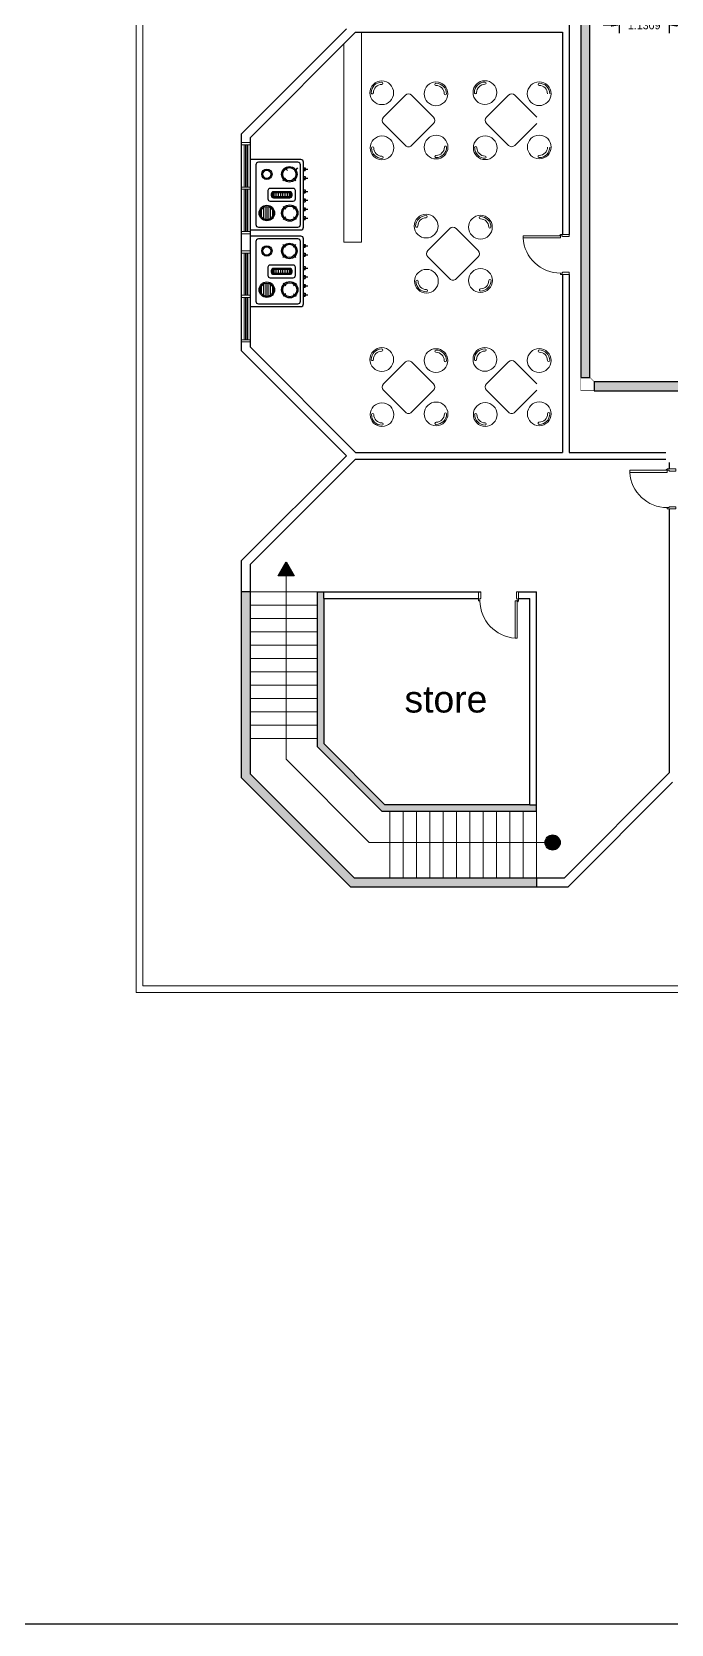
# Model space of a CAD drawing. Extents: x -3700 to 3801, y 313 to 399.
# Drawn here: x 2.98 to 17.37, y 312.72 to 348.53 of the extents above; entities that cross this region are included whole.
import ezdxf
from ezdxf import colors
from ezdxf.entities.mleader import LeaderData, LeaderLine
from ezdxf.math import Vec2, Vec3

# ---------------------------------------------------------------- set-up
doc = ezdxf.new("R2010")
doc.units = 0
doc.header["$LTSCALE"] = 0.15
doc.layers.get('0').update_dxf_attribs({"color": 252})
doc.layers.get('Defpoints').update_dxf_attribs({"color": 252})
for name, color, linetype in [('0 sockets', 252, 'Continuous'), ('0 sound', 252, 'Continuous'), ('0 WIRINF', 2, 'Continuous'), ('bound', 252, 'Continuous'), ('CIRCUIT_PRO_LAYER', 7, 'Continuous'), ('CPTOOLS-TRAY', 1, 'Continuous'), ('d1', 252, 'Continuous'), ('FIX', 252, 'Continuous')]:
    doc.layers.add(name, color=color, linetype=linetype)
for name, color, linetype, lineweight in [('anal', 252, 'Continuous', 20), ('DOOR', 252, 'Continuous', 20), ('elev', 252, 'Continuous', 9), ('FUR', 252, 'Continuous', 9), ('wall', 252, 'Continuous', 30)]:
    doc.layers.add(name, color=color, linetype=linetype, lineweight=lineweight)
doc.dimstyles.get("Standard").update_dxf_attribs({"dimtxt": 0.18, "dimasz": 0.18, "dimexe": 0.18, "dimexo": 0.0625, "dimgap": 0.09, "dimtad": 0, "dimtih": 1, "dimtoh": 1, "dimdec": 4, "dimzin": 0, "dimdsep": 46, "dimtxsty": 'Standard', "dimcen": 0.09, "dimadec": 0, "dimazin": 0, "dimtfac": 1, "dimtdec": 4, "dimtofl": 0, "dimtmove": 0, "dimatfit": 3, "dimfxl": 1, "dimtolj": 1, "dimtzin": 0, "dimarcsym": 0})

# ---------------------------------------------------------------- blocks, each defined once
blk = doc.blocks.new('D90')
at = {"layer": 'DOOR'}
for points in [[(0.03, 0.2), (0.03, 1.04), (0.078, 1.04), (0.078, 0.2)], [(0.03, 0.2), (0, 0.2), (0, 0), (0.05, 0), (0.05, 0.15), (0.03, 0.15)], [(0.87, 0.2), (0.9, 0.2), (0.9, 0), (0.85, 0), (0.85, 0.15), (0.87, 0.15)]]:
    blk.add_lwpolyline(points, close=True, dxfattribs=at)
blk.add_circle((0.02, 0.21), 0.01, dxfattribs=at)
blk.add_arc((0.025, 0.197), 0.845, 0.2218, 86.3889, dxfattribs=at)
blk = doc.blocks.new('*X25')
at = {"color": 0}
for p, q in [((0.125, 0.561), (0.125, 0.644)), ((0.15, 0.538), (0.15, 0.667)), ((0.175, 0.529), (0.175, 0.676)), ((0.2, 0.529), (0.2, 0.676)), ((0.225, 0.538), (0.225, 0.667)), ((0.25, 0.562), (0.25, 0.643))]:
    blk.add_line(p, q, dxfattribs=at)
blk = doc.blocks.new('ARCH')
at = {"layer": 'd1'}
for points in [[(8.7, 336.614), (8.519, 336.3), (8.881, 336.3)], [(14.87, 330.3, 1), (14.53, 330.3, 1)]]:
    blk.add_hatch(color=256, dxfattribs=at).paths.add_polyline_path(points)
at = {"layer": 'wall'}
h = blk.add_hatch(color=256, dxfattribs=at)
h.paths.add_polyline_path([(14.337, 331), (14.337, 331.15), (14.187, 331.15), (10.925, 331.15), (9.55, 332.525), (9.55, 335.787), (9.55, 335.937), (9.4, 335.937), (9.4, 332.463), (10.863, 331)], flags=17)
h.paths.add_polyline_path([(14.337, 329.4), (14.337, 329.5), (10.241, 329.5), (7.9, 331.841), (7.9, 335.937), (7.8, 335.937), (7.8, 331.659), (10.059, 329.4)])
h.paths.add_polyline_path([(10.059, 329.4), (10.159, 329.3), (14.337, 329.3), (14.337, 329.4)])
h.paths.add_polyline_path([(7.7, 331.759), (7.8, 331.659), (7.8, 335.937), (7.7, 335.937)])
at = {"layer": 'anal'}
for p, q in [((5.325, 326.925), (5.325, 377.4)), ((5.475, 327.075), (5.475, 368.325)), ((7.8, 346.042), (7.7, 346.042)), ((7.7, 345.992), (7.9, 345.992)), ((7.76, 345.042), (7.76, 345.992)), ((7.785, 345.042), (7.785, 345.992)), ((7.8, 346.042), (7.9, 346.042)), ((7.8, 345.992), (7.9, 345.992)), ((7.815, 345.042), (7.815, 345.992)), ((7.84, 345.042), (7.84, 345.992)), ((7.7, 345.042), (7.9, 345.042)), ((7.7, 344.992), (7.9, 344.992)), ((7.76, 344.042), (7.76, 344.992)), ((7.785, 344.042), (7.785, 344.992)), ((7.815, 344.042), (7.815, 344.992)), ((7.84, 344.042), (7.84, 344.992)), ((7.9, 345.042), (7.9, 344.992)), ((7.7, 344.042), (7.9, 344.042)), ((7.8, 343.992), (7.7, 343.992)), ((7.8, 344.042), (7.9, 344.042)), ((7.8, 343.992), (7.9, 343.992)), ((7.8, 343.608), (7.7, 343.608)), ((7.7, 343.558), (7.9, 343.558)), ((7.76, 342.608), (7.76, 343.558)), ((7.785, 342.608), (7.785, 343.558)), ((7.8, 343.608), (7.9, 343.608)), ((7.8, 343.558), (7.9, 343.558)), ((7.815, 342.608), (7.815, 343.558)), ((7.84, 342.608), (7.84, 343.558)), ((7.7, 342.608), (7.9, 342.608)), ((7.7, 342.558), (7.9, 342.558)), ((7.76, 341.608), (7.76, 342.558)), ((7.785, 341.608), (7.785, 342.558)), ((7.815, 341.608), (7.815, 342.558)), ((7.84, 341.608), (7.84, 342.558)), ((7.9, 342.608), (7.9, 342.558)), ((7.7, 341.608), (7.9, 341.608)), ((7.8, 341.558), (7.7, 341.558)), ((7.8, 341.608), (7.9, 341.608)), ((7.8, 341.558), (7.9, 341.558)), ((27.525, 327.075), (5.475, 327.075)), ((28.875, 326.925), (5.325, 326.925))]:
    blk.add_line(p, q, dxfattribs=at)
at = {"layer": 'bound', "color": 2}
blk.add_lwpolyline([(91.902, 377.348), (94.426, 377.348), (94.426, 312.722), (-14.994, 312.722), (-14.994, 377.09), (94.639, 377.09)], dxfattribs=at)
at = {"layer": 'd1'}
blk.add_lwpolyline([(8.7, 336.614), (8.881, 336.3), (8.519, 336.3)], close=True, dxfattribs=at)
blk.add_circle((14.7, 330.3), 0.17, dxfattribs=at)
at = {"layer": 'elev'}
for p, q in [((8.7, 336.3), (8.7, 332.173)), ((9.4, 335.937), (7.9, 335.937)), ((9.4, 335.637), (7.9, 335.637)), ((9.4, 335.337), (7.9, 335.337)), ((9.4, 335.037), (7.9, 335.037)), ((9.4, 334.737), (7.9, 334.737)), ((9.4, 334.437), (7.9, 334.437)), ((9.4, 334.137), (7.9, 334.137)), ((9.4, 333.837), (7.9, 333.837)), ((9.4, 333.537), (7.9, 333.537)), ((9.4, 333.237), (7.9, 333.237)), ((9.4, 332.937), (7.9, 332.937)), ((9.4, 332.637), (7.9, 332.637)), ((10.573, 330.3), (8.7, 332.173)), ((11.037, 331), (11.037, 329.5)), ((11.337, 331), (11.337, 329.5)), ((11.637, 331), (11.637, 329.5)), ((11.937, 331), (11.937, 329.5)), ((12.237, 331), (12.237, 329.5)), ((12.537, 331), (12.537, 329.5)), ((12.837, 331), (12.837, 329.5)), ((13.137, 331), (13.137, 329.5)), ((13.437, 331), (13.437, 329.5)), ((13.737, 331), (13.737, 329.5)), ((14.037, 331), (14.037, 329.5)), ((14.337, 331), (14.337, 329.5)), ((14.7, 330.3), (10.573, 330.3))]:
    blk.add_line(p, q, dxfattribs=at)
at = {"layer": 'FIX', "ltscale": 1000}
for p, q in [((9.033, 345.662), (7.9, 345.662)), ((8.965, 345.6), (8.079, 345.6)), ((9.093, 344.138), (9.093, 345.602)), ((8.019, 345.54), (8.019, 344.2)), ((8.686, 345.241), (8.628, 345.182)), ((8.733, 345.417), (8.675, 345.476)), ((8.863, 345.241), (8.921, 345.182)), ((8.909, 345.417), (8.968, 345.476)), ((9.025, 344.2), (9.025, 345.54)), ((9.128, 345.476), (9.128, 345.411)), ((9.128, 345.276), (9.128, 345.211)), ((8.421, 344.91), (8.421, 344.83)), ((8.471, 344.91), (8.471, 344.83)), ((8.521, 344.91), (8.521, 344.83)), ((8.571, 344.91), (8.571, 344.83)), ((8.621, 344.91), (8.621, 344.83)), ((8.671, 344.91), (8.671, 344.83)), ((8.721, 344.91), (8.721, 344.83)), ((8.771, 344.91), (8.771, 344.83)), ((9.128, 344.976), (9.128, 344.911)), ((8.695, 344.545), (8.636, 344.604)), ((8.871, 344.545), (8.93, 344.604)), ((9.128, 344.776), (9.128, 344.711)), ((9.128, 344.576), (9.128, 344.511)), ((8.695, 344.369), (8.636, 344.31)), ((8.871, 344.369), (8.93, 344.31)), ((9.128, 344.376), (9.128, 344.311)), ((7.9, 344.078), (9.033, 344.078)), ((9.033, 343.937), (7.9, 343.937)), ((8.019, 343.816), (8.019, 342.475)), ((8.079, 344.14), (8.965, 344.14)), ((8.965, 343.876), (8.079, 343.876)), ((9.025, 342.475), (9.025, 343.816)), ((9.093, 342.414), (9.093, 343.877)), ((8.686, 343.693), (8.628, 343.751)), ((8.686, 343.516), (8.628, 343.458)), ((8.863, 343.693), (8.921, 343.751)), ((8.863, 343.516), (8.921, 343.458)), ((9.128, 343.752), (9.128, 343.687)), ((9.128, 343.552), (9.128, 343.487)), ((8.421, 343.186), (8.421, 343.106)), ((8.471, 343.186), (8.471, 343.106)), ((8.521, 343.186), (8.521, 343.106)), ((8.571, 343.186), (8.571, 343.106)), ((8.621, 343.186), (8.621, 343.106)), ((8.671, 343.186), (8.671, 343.106)), ((8.721, 343.186), (8.721, 343.106)), ((8.771, 343.186), (8.771, 343.106)), ((9.128, 343.252), (9.128, 343.187)), ((8.695, 342.821), (8.636, 342.879)), ((8.871, 342.821), (8.93, 342.879)), ((9.128, 343.052), (9.128, 342.987)), ((9.128, 342.852), (9.128, 342.787)), ((7.9, 342.354), (9.033, 342.354)), ((8.079, 342.415), (8.965, 342.415)), ((8.695, 342.644), (8.636, 342.586)), ((8.871, 342.644), (8.93, 342.586)), ((9.128, 342.652), (9.128, 342.587))]:
    blk.add_line(p, q, dxfattribs=at)
for points in [[(9.093, 345.476), (9.128, 345.476)], [(9.093, 345.444), (9.187, 345.444)], [(9.093, 345.411), (9.128, 345.411)], [(9.093, 345.276), (9.128, 345.276)], [(9.093, 345.244), (9.187, 345.244)], [(9.093, 345.211), (9.128, 345.211)], [(9.093, 344.976), (9.128, 344.976)], [(9.093, 344.944), (9.187, 344.944)], [(9.093, 344.911), (9.128, 344.911)], [(9.093, 344.776), (9.128, 344.776)], [(9.093, 344.744), (9.187, 344.744)], [(9.093, 344.711), (9.128, 344.711)], [(9.093, 344.576), (9.128, 344.576)], [(9.093, 344.544), (9.187, 344.544)], [(9.093, 344.511), (9.128, 344.511)], [(9.093, 344.376), (9.128, 344.376)], [(9.093, 344.344), (9.187, 344.344)], [(9.093, 344.311), (9.128, 344.311)], [(9.093, 343.752), (9.128, 343.752)], [(9.093, 343.719), (9.187, 343.719)], [(9.093, 343.687), (9.128, 343.687)], [(9.093, 343.552), (9.128, 343.552)], [(9.093, 343.519), (9.187, 343.519)], [(9.093, 343.487), (9.128, 343.487)], [(9.093, 343.252), (9.128, 343.252)], [(9.093, 343.219), (9.187, 343.219)], [(9.093, 343.187), (9.128, 343.187)], [(9.093, 343.052), (9.128, 343.052)], [(9.093, 343.019), (9.187, 343.019)], [(9.093, 342.987), (9.128, 342.987)], [(9.093, 342.852), (9.128, 342.852)], [(9.093, 342.819), (9.187, 342.819)], [(9.093, 342.787), (9.128, 342.787)], [(9.093, 342.652), (9.128, 342.652)], [(9.093, 342.619), (9.187, 342.619)], [(9.093, 342.587), (9.128, 342.587)]]:
    blk.add_lwpolyline(points, dxfattribs=at)
for points in [[(8.291, 344.962), (8.291, 344.777, 0.414214), (8.341, 344.727), (8.86, 344.727, 0.414214), (8.91, 344.777), (8.91, 344.962, 0.414214), (8.86, 345.012), (8.341, 345.012, 0.414214)], [(8.366, 344.887), (8.366, 344.853, 0.414214), (8.416, 344.803), (8.784, 344.803, 0.414214), (8.834, 344.853), (8.834, 344.887, 0.414214), (8.784, 344.937), (8.416, 344.937, 0.414214)], [(8.393, 344.887), (8.393, 344.853, 0.414214), (8.416, 344.83), (8.784, 344.83, 0.414214), (8.807, 344.853), (8.807, 344.887, 0.414214), (8.784, 344.91), (8.416, 344.91, 0.414214)], [(8.291, 343.238), (8.291, 343.053, 0.414214), (8.341, 343.003), (8.86, 343.003, 0.414214), (8.91, 343.053), (8.91, 343.238, 0.414214), (8.86, 343.288), (8.341, 343.288, 0.414214)], [(8.366, 343.163), (8.366, 343.129, 0.414214), (8.416, 343.079), (8.784, 343.079, 0.414214), (8.834, 343.129), (8.834, 343.163, 0.414214), (8.784, 343.213), (8.416, 343.213, 0.414214)], [(8.393, 343.163), (8.393, 343.129, 0.414214), (8.416, 343.106), (8.784, 343.106, 0.414214), (8.807, 343.129), (8.807, 343.163, 0.414214), (8.784, 343.186), (8.416, 343.186, 0.414214)]]:
    blk.add_lwpolyline(points, format="xyb", close=True, dxfattribs=at)
for centre, radius in [((8.268, 345.329), 0.116), ((8.268, 345.329), 0.0914), ((8.774, 345.329), 0.174), ((8.774, 345.329), 0.149), ((8.268, 344.457), 0.174), ((8.268, 344.457), 0.149), ((8.783, 344.457), 0.183), ((8.783, 344.457), 0.158), ((8.268, 343.605), 0.116), ((8.268, 343.605), 0.0914), ((8.774, 343.605), 0.174), ((8.774, 343.605), 0.149), ((8.268, 342.733), 0.174), ((8.268, 342.733), 0.149), ((8.783, 342.733), 0.183), ((8.783, 342.733), 0.158)]:
    blk.add_circle(centre, radius, dxfattribs=at)
for centre, start, end in [((8.079, 345.54), 90, 180), ((8.965, 345.54), 0, 90), ((9.033, 345.602), 0, 90), ((8.079, 344.2), 180, 270), ((8.965, 344.2), 270, 0), ((8.079, 343.816), 90, 180), ((8.965, 343.816), 0, 90), ((9.033, 344.138), 270, 0), ((9.033, 343.877), 0, 90), ((8.079, 342.475), 180, 270), ((8.965, 342.475), 270, 0), ((9.033, 342.414), 270, 0)]:
    blk.add_arc(centre, 0.06, start, end, dxfattribs=at)
at = {"layer": 'FUR'}
for p, q in [((10.4, 348.525), (10.4, 343.8)), ((10, 343.8), (10, 348.259)), ((10.89, 346.613), (11.385, 347.108)), ((11.526, 347.108), (12.021, 346.613)), ((13.212, 346.616), (13.707, 347.111)), ((13.849, 347.111), (14.344, 346.616)), ((11.385, 345.977), (10.89, 346.472)), ((12.021, 346.472), (11.526, 345.977)), ((13.707, 345.979), (13.212, 346.474)), ((14.344, 346.474), (13.849, 345.979)), ((10.4, 343.8), (10, 343.8)), ((11.89, 343.613), (12.385, 344.108)), ((12.526, 344.108), (13.021, 343.613)), ((12.385, 342.977), (11.89, 343.472)), ((13.021, 343.472), (12.526, 342.977)), ((10.89, 340.613), (11.385, 341.108)), ((11.526, 341.108), (12.021, 340.613)), ((13.212, 340.616), (13.707, 341.111)), ((13.849, 341.111), (14.344, 340.616)), ((11.385, 339.977), (10.89, 340.472)), ((12.021, 340.472), (11.526, 339.977)), ((13.707, 339.979), (13.212, 340.474)), ((14.344, 340.474), (13.849, 339.979))]:
    blk.add_line(p, q, dxfattribs=at)
for centre in [(10.853, 347.163), (12.074, 347.139), (13.175, 347.166), (14.397, 347.141), (10.859, 345.923), (12.076, 345.94), (13.182, 345.926), (14.399, 345.942), (11.853, 344.163), (13.074, 344.139), (11.859, 342.923), (13.076, 342.94), (10.853, 341.163), (12.074, 341.139), (13.175, 341.166), (14.397, 341.141), (12.076, 339.94), (14.399, 339.942), (10.859, 339.923), (13.182, 339.926)]:
    blk.add_circle(centre, 0.267, dxfattribs=at)
for centre, radius, start, end in [((10.853, 347.163), 0.237, 89.9577, 179.9577), ((10.853, 347.375), 0.025, 269.9577, 89.9577), ((12.074, 347.351), 0.025, 90, 270), ((12.074, 347.139), 0.237, 360, 90), ((13.175, 347.166), 0.237, 89.9577, 179.9577), ((13.176, 347.378), 0.025, 269.9577, 89.9577), ((14.397, 347.354), 0.025, 90, 270), ((14.397, 347.141), 0.237, 360, 90), ((10.64, 347.163), 0.025, 179.9577, 359.9577), ((10.853, 347.163), 0.187, 89.9577, 179.9577), ((11.455, 347.037), 0.1, 45, 135), ((12.074, 347.139), 0.187, 360, 90), ((12.287, 347.139), 0.025, 180, 360), ((12.963, 347.166), 0.025, 179.9577, 359.9577), ((13.175, 347.166), 0.187, 89.9577, 179.9577), ((13.778, 347.04), 0.1, 45, 135), ((14.397, 347.141), 0.187, 360, 90), ((10.96, 346.542), 0.1, 135, 225), ((11.95, 346.542), 0.1, 315, 45), ((13.283, 346.545), 0.1, 135, 225), ((10.647, 345.923), 0.025, 0, 180), ((11.455, 346.047), 0.1, 225, 315), ((12.076, 345.94), 0.237, 270.0423, 0.0423), ((12.076, 345.94), 0.187, 270.0423, 0.0423), ((12.288, 345.94), 0.025, 0.0423, 180.0423), ((12.969, 345.926), 0.025, 0, 180), ((13.778, 346.05), 0.1, 225, 315), ((14.399, 345.942), 0.187, 270.0423, 0.0423), ((14.399, 345.942), 0.237, 270.0423, 0.0423), ((10.859, 345.923), 0.237, 180, 270), ((10.859, 345.923), 0.187, 180, 270), ((10.859, 345.711), 0.025, 270, 90), ((12.076, 345.727), 0.025, 90.0423, 270.0423), ((13.182, 345.926), 0.237, 180, 270), ((13.182, 345.926), 0.187, 180, 270), ((13.182, 345.714), 0.025, 270, 90), ((14.399, 345.73), 0.025, 90.0423, 270.0423), ((11.853, 344.163), 0.237, 89.9577, 179.9577), ((11.64, 344.163), 0.025, 179.9577, 359.9577), ((11.853, 344.163), 0.187, 89.9577, 179.9577), ((11.853, 344.375), 0.025, 269.9577, 89.9577), ((13.074, 344.351), 0.025, 90, 270), ((13.074, 344.139), 0.237, 360, 90), ((13.074, 344.139), 0.187, 360, 90), ((12.455, 344.037), 0.1, 45, 135), ((13.287, 344.139), 0.025, 180, 360), ((11.96, 343.542), 0.1, 135, 225), ((12.95, 343.542), 0.1, 315, 45), ((11.647, 342.923), 0.025, 0, 180), ((11.859, 342.923), 0.237, 180, 270), ((11.859, 342.923), 0.187, 180, 270), ((11.859, 342.711), 0.025, 270, 90), ((12.455, 343.047), 0.1, 225, 315), ((13.076, 342.727), 0.025, 90.0423, 270.0423), ((13.076, 342.94), 0.237, 270.0423, 0.0423), ((13.076, 342.94), 0.187, 270.0423, 0.0423), ((13.288, 342.94), 0.025, 0.0423, 180.0423), ((10.853, 341.163), 0.237, 89.9577, 179.9577), ((10.853, 341.163), 0.187, 89.9577, 179.9577), ((10.853, 341.375), 0.025, 269.9577, 89.9577), ((12.074, 341.351), 0.025, 90, 270), ((12.074, 341.139), 0.237, 360, 90), ((12.074, 341.139), 0.187, 360, 90), ((13.175, 341.166), 0.237, 89.9577, 179.9577), ((13.175, 341.166), 0.187, 89.9577, 179.9577), ((13.176, 341.378), 0.025, 269.9577, 89.9577), ((14.397, 341.354), 0.025, 90, 270), ((14.397, 341.141), 0.237, 360, 90), ((14.397, 341.141), 0.187, 360, 90), ((10.64, 341.163), 0.025, 179.9577, 359.9577), ((11.455, 341.037), 0.1, 45, 135), ((12.287, 341.139), 0.025, 180, 360), ((12.963, 341.166), 0.025, 179.9577, 359.9577), ((13.778, 341.04), 0.1, 45, 135), ((14.609, 341.141), 0.025, 180, 360), ((10.96, 340.542), 0.1, 135, 225), ((11.95, 340.542), 0.1, 315, 45), ((13.283, 340.545), 0.1, 135, 225), ((10.647, 339.923), 0.025, 0, 180), ((10.859, 339.923), 0.237, 180, 270), ((10.859, 339.923), 0.187, 180, 270), ((11.455, 340.047), 0.1, 225, 315), ((12.076, 339.94), 0.237, 270.0423, 0.0423), ((12.076, 339.94), 0.187, 270.0423, 0.0423), ((12.288, 339.94), 0.025, 0.0423, 180.0423), ((12.969, 339.926), 0.025, 0, 180), ((13.182, 339.926), 0.237, 180, 270), ((13.182, 339.926), 0.187, 180, 270), ((13.778, 340.05), 0.1, 225, 315), ((14.399, 339.942), 0.187, 270.0423, 0.0423), ((14.399, 339.942), 0.237, 270.0423, 0.0423), ((14.611, 339.943), 0.025, 0.0423, 180.0423), ((10.859, 339.711), 0.025, 270, 90), ((12.076, 339.727), 0.025, 90.0423, 270.0423), ((13.182, 339.714), 0.025, 270, 90), ((14.399, 339.73), 0.025, 90.0423, 270.0423)]:
    blk.add_arc(centre, radius, start, end, dxfattribs=at)
at = {"layer": 'wall'}
for p, q in [((15.075, 349.696), (15.075, 343.976)), ((7.7, 346.241), (10.059, 348.6)), ((7.9, 346.159), (10.266, 348.525)), ((10.266, 348.525), (14.925, 348.525)), ((14.925, 348.525), (14.925, 343.976)), ((7.7, 341.359), (7.7, 346.241)), ((7.9, 341.441), (7.9, 346.159)), ((14.925, 343.076), (14.925, 339.075)), ((15.075, 343.076), (15.075, 339.075)), ((10.059, 339), (7.7, 341.359)), ((10.266, 339.075), (7.9, 341.441)), ((7.7, 336.641), (10.059, 339)), ((7.9, 336.559), (10.266, 338.925)), ((10.266, 339.075), (14.925, 339.075)), ((10.266, 338.925), (17.25, 338.925)), ((15.075, 339.075), (17.25, 339.075)), ((17.325, 338.85), (17.325, 338.702)), ((17.325, 337.802), (17.325, 331.866)), ((7.7, 331.759), (7.7, 336.641)), ((7.9, 331.841), (7.9, 336.559)), ((7.9, 335.937), (7.7, 335.937)), ((9.4, 335.937), (13.084, 335.937)), ((9.4, 335.937), (9.4, 332.463)), ((9.55, 335.787), (9.55, 335.937)), ((13.934, 335.937), (14.337, 335.937)), ((14.337, 331), (14.337, 335.937)), ((9.55, 335.787), (13.034, 335.787)), ((9.55, 335.787), (9.55, 332.525)), ((13.934, 335.787), (14.187, 335.787)), ((14.187, 331.15), (14.187, 335.787)), ((10.863, 331), (9.4, 332.463)), ((10.925, 331.15), (9.55, 332.525)), ((10.159, 329.3), (7.7, 331.759)), ((10.241, 329.5), (7.9, 331.841)), ((17.325, 331.866), (14.959, 329.5)), ((17.4, 331.659), (15.041, 329.3)), ((14.337, 331), (10.863, 331)), ((14.187, 331.15), (10.925, 331.15)), ((14.187, 331.15), (14.337, 331.15)), ((14.959, 329.5), (10.241, 329.5)), ((14.337, 329.5), (14.337, 329.3)), ((15.041, 329.3), (10.159, 329.3))]:
    blk.add_line(p, q, dxfattribs=at)
at = {"layer": 'DOOR', "xscale": -1, "rotation": 90}
for p in [(15.075, 343.976), (17.475, 338.702)]:
    blk.add_blockref('D90', p, dxfattribs=at)
at = {"layer": 'DOOR', "rotation": 180}
blk.add_blockref('D90', (13.934, 335.937), dxfattribs=at)
at = {"layer": 'FIX', "ltscale": 1000, "xscale": -2, "yscale": 2, "zscale": 2, "rotation": 180}
for p in [(7.893, 345.662), (7.893, 343.937)]:
    blk.add_blockref('*X25', p, dxfattribs=at)
at = {"layer": 'd1', "insert": (11.366, 333.824), "char_height": 0.4, "width": 6.0636, "attachment_point": 1}
blk.add_mtext('{\\fArial|b0|i0|c0|p34;\\H1.5x;store}', dxfattribs=at)
blk = doc.blocks.new('*U150')
at = {"color": 0, "const_width": 0.01}
for points in [[(-0.1, 0.2), (-0.1, 0.25)], [(0.1, 0.2), (0.1, 0.25)], [(0.25, 0.1), (0.2, 0.1)], [(0.25, -0.1), (0.2, -0.1)]]:
    blk.add_lwpolyline(points, dxfattribs=at)
at = {"layer": 'CIRCUIT_PRO_LAYER', "color": 0, "const_width": 0.01}
blk.add_lwpolyline([(-0.1, -0.1), (-0.1, 0.2), (0.1, 0.2), (0.2, 0.1), (0.2, -0.1)], close=True, dxfattribs=at)
blk = doc.blocks.new('*U152')
at = {"layer": 'CPTOOLS-TRAY'}
h = blk.add_hatch(color=0, dxfattribs=at)
h.dxf.hatch_style = 1
h.paths.add_polyline_path([(0.1, 28.481), (-0.1, 28.481), (-0.1, 0), (0.1, 0)])
at = {"layer": 'CPTOOLS-TRAY', "color": 0}
blk.add_lwpolyline([(0.1, 28.481), (-0.1, 28.481), (-0.1, 0), (0.1, 0)], close=True, dxfattribs=at)
blk = doc.blocks.new('*U153')
at = {"layer": 'CPTOOLS-TRAY'}
h = blk.add_hatch(color=0, dxfattribs=at)
h.dxf.hatch_style = 1
h.paths.add_polyline_path([(0.1, 29.569), (-0.1, 29.569), (-0.1, 0), (0.1, 0)])
at = {"layer": 'CPTOOLS-TRAY', "color": 0}
blk.add_lwpolyline([(0.1, 29.569), (-0.1, 29.569), (-0.1, 0), (0.1, 0)], close=True, dxfattribs=at)
blk = doc.blocks.new('X4I0P7S6Y6')
at = {"layer": '0 sound', "color": 0}
for name, p, rotation in [('*U152', (15.435, 369.243), 180), ('*U153', (15.635, 340.562), 270)]:
    blk.add_blockref(name, p, dxfattribs=dict(at, rotation=rotation))
blk.add_blockref('*U150', (15.435, 340.562), dxfattribs=at)
blk = doc.blocks.new('*D222')
at = {"layer": '0 sound', "color": 0, "lineweight": -2, "transparency": 16777216}
for p, q in [((16.194, 349.132), (16.194, 348.499)), ((17.325, 349.132), (17.325, 348.499)), ((16.014, 348.679), (15.834, 348.679)), ((17.505, 348.679), (17.685, 348.679))]:
    blk.add_line(p, q, dxfattribs=at)
at = {"layer": '0 sound', "color": 0, "transparency": 16777216}
for points in [[(16.014, 348.709), (16.014, 348.649), (16.194, 348.679)], [(17.505, 348.709), (17.505, 348.649), (17.325, 348.679)]]:
    blk.add_solid(points, dxfattribs=at)
at = {"layer": 'Defpoints', "color": 0, "transparency": 16777216}
for p in [(16.194, 349.195), (17.325, 349.195), (17.325, 348.679)]:
    blk.add_point(p, dxfattribs=at)
at = {"layer": '0 sound', "color": 0, "transparency": 16777216, "insert": (16.76, 348.679), "char_height": 0.18, "attachment_point": 5}
blk.add_mtext('\\A1;1.1309', dxfattribs=at)

msp = doc.modelspace()

# ---------------------------------------------------------------- block references
at = {"layer": '0 sockets', "color": 3}
msp.add_blockref('ARCH', (0, 0), dxfattribs=at)
at = {"layer": '0 sound', "color": 1}
msp.add_blockref('X4I0P7S6Y6', (0, 0), dxfattribs=at)

# ---------------------------------------------------------------- dimensions: what is measured, and where the dimension line sits
at = {"layer": '0 sound', "color": 3}
dim = msp.add_linear_dim(base=(17.325, 348.6788), p1=(16.19409, 349.19484), p2=(17.325, 349.19484), dimstyle='Standard', dxfattribs=at)
dim.commit()
dim.dimension.update_dxf_attribs({"geometry": '*D222', "text_midpoint": (16.75954, 348.6788)})

# ---------------------------------------------------------------- leaders
at = {"layer": '0 WIRINF', "color": 3}
ml = msp.add_multileader_mtext('Standard', dxfattribs=at)
ml.set_content(' UTP CAT6 CABLE\\P?20 MM EXPOSED UPVC COND\\PTYPICAL', color=3)
ml.set_leader_properties()
ml.build(insert=Vec2(0, 0))
ml.multileader.update_dxf_attribs({"text_right_attachment_type": 6, "dogleg_length": 0.05, "arrow_head_size": 0.2})
ctx = ml.context
ctx.base_point, ctx.char_height, ctx.arrow_head_size, ctx.landing_gap_size = Vec3(67.29763, 346.60303), 0.05, 0.2, 0.01
ctx.right_attachment, ctx.text_align_type = 6, 2
notes = []
notes.append((ctx, [(0, (1, 1, 0), (68.55096, 346.56803), (-1, 0), 0.05, [(0, [(69.23461, 346.34448)], 0, [])])]))
ctx.mtext.insert, ctx.mtext.width, ctx.mtext.alignment, ctx.mtext.flow_direction = Vec3(68.49096, 346.62803), 3712.5, 3, 5
ml = msp.add_multileader_mtext('Standard', dxfattribs=at)
ml.set_content(' UTP CAT6 CABLE\\P?20 MM EXPOSED UPVC COND\\PTYPICAL', color=3)
ml.set_leader_properties()
ml.build(insert=Vec2(0, 0))
ml.multileader.update_dxf_attribs({"text_right_attachment_type": 6, "dogleg_length": 0.05, "arrow_head_size": 0.2})
ctx = ml.context
ctx.base_point, ctx.char_height, ctx.arrow_head_size, ctx.landing_gap_size = Vec3(77.15, 346.55216), 0.05, 0.2, 0.01
ctx.right_attachment, ctx.text_align_type = 6, 2
notes.append((ctx, [(0, (1, 1, 0), (78.40333, 346.51716), (-1, 0), 0.05, [(0, [(78.96538, 346.3744)], 0, [])])]))
ctx.mtext.insert, ctx.mtext.width, ctx.mtext.alignment, ctx.mtext.flow_direction = Vec3(78.34333, 346.57716), 3712.5, 3, 5
for ctx, leaders in notes:
    for number, flags, end, landing, length, lines in leaders:
        leader = LeaderData()
        leader.index, (leader.has_last_leader_line, leader.has_dogleg_vector, leader.attachment_direction) = number, flags
        leader.last_leader_point, leader.dogleg_vector, leader.dogleg_length = Vec3(end), Vec3(landing), length
        for number, points, colour, breaks in lines:
            line = LeaderLine()
            line.index, line.vertices, line.color, line.breaks = number, Vec3.list(points), colors.encode_raw_color(colour), breaks
            leader.lines.append(line)
        ctx.leaders.append(leader)

doc.saveas('drawing.dxf')
